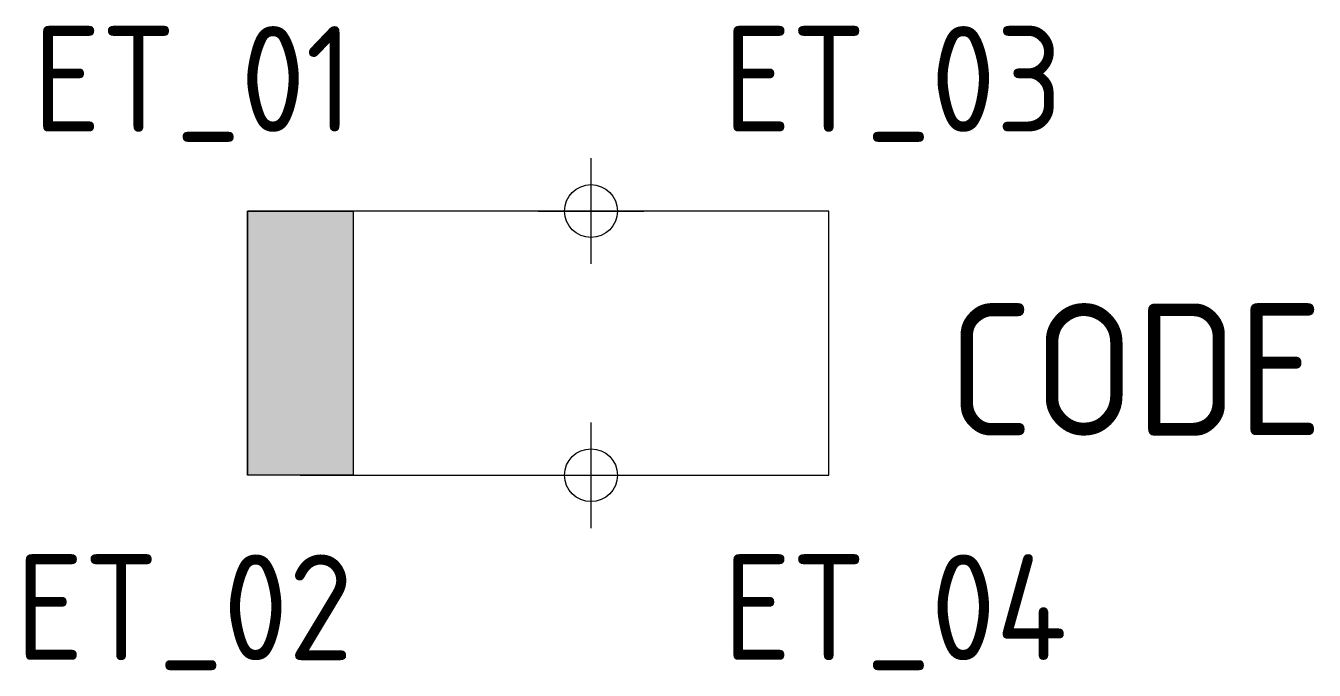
# Model space of a CAD drawing. Extents: x 362.8 to 387.2, y 3363.8 to 3376.
import ezdxf
from ezdxf.enums import TextEntityAlignment as Align

# ---------------------------------------------------------------- set-up
doc = ezdxf.new("R2010")
doc.units = 0
doc.header["$LTSCALE"] = 10
doc.header["$MEASUREMENT"] = 0
doc.header["$PDMODE"] = 34
doc.header["$PDSIZE"] = -5
doc.layers.get('0').update_dxf_attribs({"linetype": 'CONTINUOUS'})
for name, color, linetype in [('C', 7, 'CONTINUOUS'), ('TKST2', 1, 'CONTINUOUS'), ('TKST3', 3, 'CONTINUOUS')]:
    doc.layers.add(name, color=color, linetype=linetype)
doc.styles.get("Standard").update_dxf_attribs({"font": 'iso8.shx'})

msp = doc.modelspace()

# ---------------------------------------------------------------- linework, layer by layer
msp.add_lwpolyline([(367, 3367.5), (367, 3372.5), (369, 3372.5), (369, 3367.5)], close=True)
msp.add_lwpolyline([(368, 3367.5), (378, 3367.5), (378, 3372.5), (367, 3372.5), (367, 3367.5)])
msp.add_solid([(367, 3367.5), (367, 3372.5), (369, 3367.5), (369, 3372.5)])
at = {"layer": 'C', "color": 1}
msp.add_point((373.5, 3372.5), dxfattribs=at)
at = {"layer": 'C', "color": 2}
msp.add_point((373.5, 3367.5), dxfattribs=at)

# ---------------------------------------------------------------- texts
at = {"layer": 'TKST2'}
for tag, text, p in [('ET_01', 'A1', (369, 3374)), ('ET_02', 'A2', (369, 3364))]:
    msp.add_attdef(tag, text=text, height=2, dxfattribs=at).set_placement(p, align=Align.RIGHT)
for tag, p, s in [('ET_03', (376, 3374), 'B1'), ('ET_04', (376, 3364), 'B2')]:
    msp.add_attdef(tag, p, s, height=2, dxfattribs=at)
at = {"layer": 'TKST3'}
msp.add_attdef('CODE', (380.25, 3368.25), '-K', height=2.5, dxfattribs=at)

doc.saveas('drawing.dxf')
